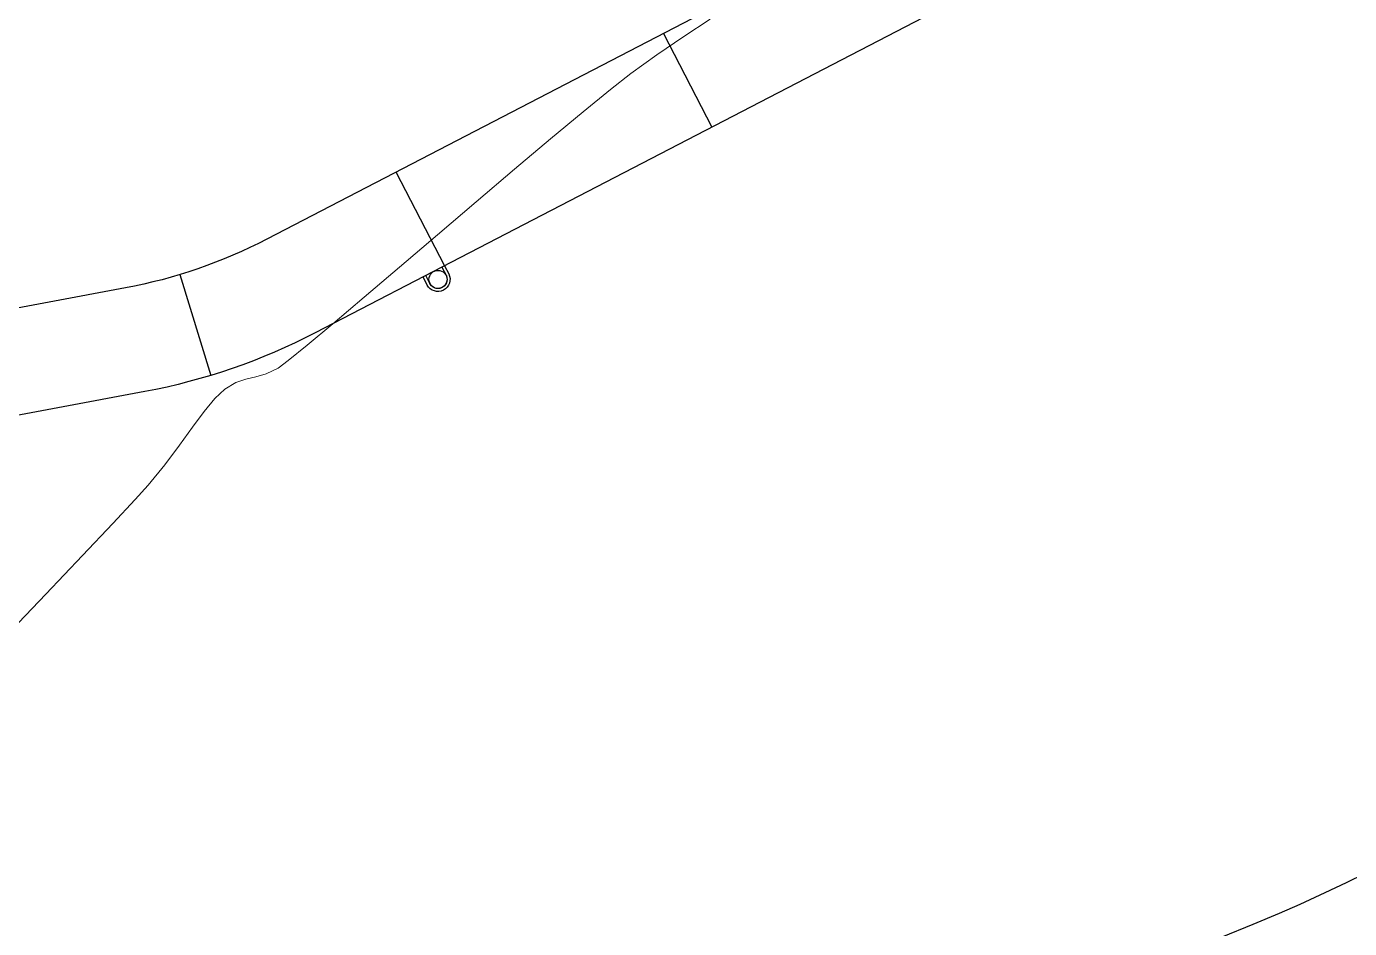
# Model space of a CAD drawing. Header units: metres. Extents: x 2662 to 3279, y 1027 to 1511.
# Drawn here: x 2996.62 to 3040.54, y 1177.93 to 1207.86 of the extents above; entities that cross this region are included whole.
import ezdxf

# ---------------------------------------------------------------- set-up
doc = ezdxf.new("R2010")
doc.units = ezdxf.units.M
doc.layers.add('01 main point', color=1, linetype='Continuous')
doc.layers.add('Layer13', color=4, linetype='Continuous')
doc.layers.add('CONT-MNR', color=252, linetype='Continuous', lineweight=9)

# ---------------------------------------------------------------- blocks, each defined once
blk = doc.blocks.new('A$C1d95df7b')
at = {"elevation": -0.512}
for points in [[(1.423, 0.759), (1.155, 0.62, -1), (0.787, 1.33), (1.055, 1.469)], [(1.377, 0.848), (1.109, 0.709, -1), (0.833, 1.242), (1.101, 1.381)]]:
    blk.add_lwpolyline(points, format="xyb", dxfattribs=at)
at = {"layer": '01 main point'}
blk.add_circle((0.971, 0.975, -0.512), 0.3, dxfattribs=at)

msp = doc.modelspace()

# ---------------------------------------------------------------- linework, layer by layer
at = {"elevation": -1, "flags": 128}
msp.add_lwpolyline([(3041.059, 1179.751), (3040.433, 1179.444), (3039.725, 1179.109), (3038.89, 1178.727), (3038.204, 1178.427), (3037.329, 1178.061), (3036.3, 1177.644)], dxfattribs=at)
at = {"layer": '01 main point', "elevation": -1}
for points in [[(3117.33, 1259.213), (3004.597, 1200.798, -0.073382), (2999.903, 1199.18), (2936.602, 1187.309)], [(3117.102, 1255.152), (3006.207, 1197.69, -0.073382), (3000.549, 1195.74), (2933.808, 1183.224)]]:
    msp.add_lwpolyline(points, format="xyb", dxfattribs=at)
at = {"layer": 'CONT-MNR', "elevation": -1, "flags": 128}
msp.add_lwpolyline([(3019.316, 1208.096), (3018.439, 1207.525), (3017.547, 1206.918), (3016.685, 1206.296), (3016.003, 1205.762), (3015.098, 1205.023), (3014.02, 1204.126), (3012.822, 1203.116), (3011.553, 1202.04), (3010.265, 1200.943), (3009.008, 1199.872), (3007.833, 1198.874), (3006.791, 1197.993), (3005.933, 1197.277), (3005.309, 1196.77), (3004.971, 1196.521), (3004.576, 1196.331), (3004.23, 1196.23), (3003.905, 1196.154), (3003.573, 1196.039), (3003.207, 1195.821), (3002.874, 1195.512), (3002.52, 1195.083), (3002.134, 1194.558), (3001.704, 1193.959), (3001.217, 1193.311), (3000.66, 1192.635), (3000.23, 1192.162), (2999.484, 1191.365), (2998.477, 1190.301), (2997.263, 1189.024), (2995.897, 1187.591)], dxfattribs=at)
at = {"layer": 'Layer13'}
for p, q in [((3017.763, 1207.627, -0.512), (3019.376, 1204.514, -0.512)), ((3008.884, 1203.027, -0.512), (3010.497, 1199.913, -0.512)), ((3001.709, 1199.622), (3002.736, 1196.276))]:
    msp.add_line(p, q, dxfattribs=at)

# ---------------------------------------------------------------- block references
at = {"rotation": 90.00421927131818}
msp.add_blockref('A$C1d95df7b', (3011.256, 1198.49), dxfattribs=at)

doc.saveas('drawing.dxf')
